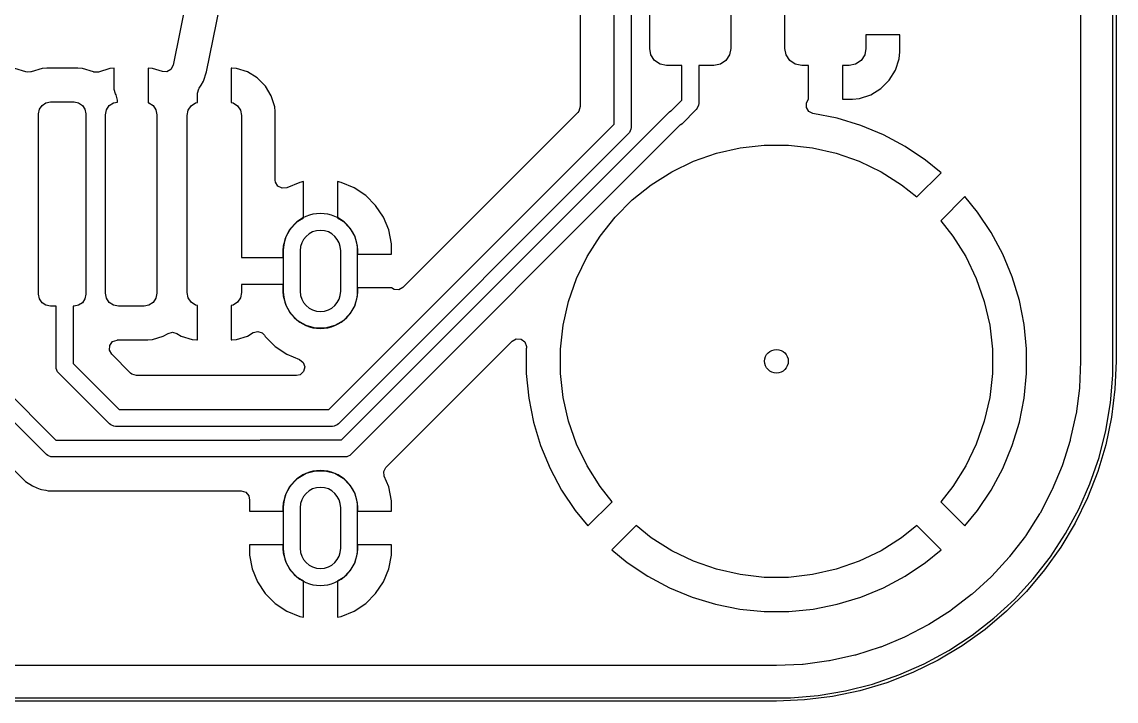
# Model space of a CAD drawing. Header units: millimetres. Extents: x 121.3 to 153.8, y -119.7 to -62.2.
# Drawn here: x 137.64 to 153.82, y -119.73 to -109.69 of the extents above; entities that cross this region are included whole.
import ezdxf

# ---------------------------------------------------------------- set-up
doc = ezdxf.new("R2010")
doc.units = ezdxf.units.MM
doc.layers.add('BLACK', color=250, linetype='CONTINUOUS')

msp = doc.modelspace()

# ---------------------------------------------------------------- linework, layer by layer
at = {"layer": 'BLACK', "linetype": 'CONTINUOUS'}
for p, q in [((153.2995, -67.212706), (153.2995, -114.707293)), ((153.775, -114.71), (153.775, -67.21)), ((153.825, -67.21), (153.825, -114.71)), ((145.8985, -108.840722), (145.8985, -110.945152)), ((146.399, -111.203829), (146.399, -108.90842)), ((146.649, -108.960196), (146.649, -111.255606)), ((140.104288, -109.188553), (139.87541, -110.332944)), ((146.925, -110.085), (146.925, -109.185)), ((148.125, -109.185), (148.125, -110.085)), ((148.925, -110.085), (148.925, -109.185)), ((140.371094, -110.432081), (140.56436, -109.465744)), ((150.625, -109.885), (150.125, -109.885)), ((150.125, -109.885), (150.125, -110.085)), ((150.625, -110.134973), (150.625, -109.885)), ((146.94403, -110.180671), (146.925, -110.085)), ((146.998223, -110.261777), (146.94403, -110.180671)), ((148.10597, -110.180671), (148.051777, -110.261777)), ((148.125, -110.085), (148.10597, -110.180671)), ((148.94403, -110.180671), (148.925, -110.085)), ((148.998223, -110.261777), (148.94403, -110.180671)), ((150.10597, -110.180671), (150.051777, -110.261777)), ((150.125, -110.085), (150.10597, -110.180671)), ((150.614506, -110.23769), (150.624999, -110.134986)), ((150.624999, -110.134986), (150.625, -110.134973)), ((137.69643, -110.431719), (137.532661, -110.380686)), ((137.937338, -110.380686), (137.77357, -110.431719)), ((137.937341, -110.380685), (137.937338, -110.380686)), ((137.937343, -110.380685), (137.937341, -110.380685)), ((138.005406, -110.3745), (137.937343, -110.380685)), ((138.464594, -110.3745), (138.005406, -110.3745)), ((138.532657, -110.380685), (138.464594, -110.3745)), ((138.532659, -110.380685), (138.532657, -110.380685)), ((138.532661, -110.380686), (138.532659, -110.380685)), ((138.695971, -110.431576), (138.532661, -110.380686)), ((138.939702, -110.381319), (138.773383, -110.433146)), ((138.939712, -110.381317), (138.939702, -110.381319)), ((139.005, -110.375384), (138.939712, -110.381317)), ((139.005, -110.693959), (139.005, -110.375384)), ((139.570287, -110.381317), (139.505, -110.375384)), ((139.505, -110.375384), (139.505, -110.886934)), ((139.570297, -110.381319), (139.570287, -110.381317)), ((139.716928, -110.427011), (139.570297, -110.381319)), ((139.87541, -110.332944), (139.84296, -110.394822)), ((140.741572, -110.375), (140.735, -110.375)), ((140.735, -110.375), (140.735, -110.884945)), ((140.812106, -110.381409), (140.741572, -110.375)), ((140.974396, -110.43198), (140.812105, -110.381409)), ((140.812105, -110.381409), (140.812106, -110.381409)), ((147.079329, -110.31597), (146.998223, -110.261777)), ((147.175, -110.335), (147.079329, -110.31597)), ((147.4, -110.335), (147.175, -110.335)), ((147.4, -110.848223), (147.4, -110.335)), ((147.875, -110.335), (147.65, -110.335)), ((147.65, -110.335), (147.65, -110.9)), ((147.970671, -110.31597), (147.875, -110.335)), ((148.051777, -110.261777), (147.970671, -110.31597)), ((149.079329, -110.31597), (148.998223, -110.261777)), ((149.175, -110.335), (149.079329, -110.31597)), ((149.275, -110.335), (149.175, -110.335)), ((149.275, -110.834999), (149.275, -110.335)), ((149.875, -110.335), (149.775, -110.335)), ((149.775, -110.335), (149.775, -110.834999)), ((149.970671, -110.31597), (149.875, -110.335)), ((150.051777, -110.261777), (149.970671, -110.31597)), ((150.559358, -110.404119), (150.614505, -110.237697)), ((150.614505, -110.237697), (150.614506, -110.23769)), ((137.696695, -110.430866), (137.69643, -110.431719)), ((137.716639, -110.436722), (137.696695, -110.430866)), ((137.77272, -110.428991), (137.716639, -110.436722)), ((137.77357, -110.431719), (137.77272, -110.428991)), ((138.703523, -110.434298), (138.695971, -110.431576)), ((138.773383, -110.433146), (138.703523, -110.434298)), ((139.782208, -110.429332), (139.716928, -110.427011)), ((139.84296, -110.394822), (139.782208, -110.429332)), ((140.323086, -110.567714), (140.371094, -110.432081)), ((141.119877, -110.519927), (140.974395, -110.43198)), ((140.974395, -110.43198), (140.974396, -110.43198)), ((141.240072, -110.640122), (141.119877, -110.519927)), ((150.343345, -110.677315), (150.467315, -110.553345)), ((150.467315, -110.553345), (150.559356, -110.404124)), ((150.559356, -110.404124), (150.559358, -110.404119)), ((139.022881, -110.758106), (139.005, -110.693959)), ((140.235, -110.746693), (140.254685, -110.679654)), ((140.254685, -110.679654), (140.258499, -110.67406)), ((140.258499, -110.67406), (140.290636, -110.629592)), ((140.290636, -110.629592), (140.323086, -110.567714)), ((141.328018, -110.785603), (141.240072, -110.640122)), ((150.194124, -110.769356), (150.343345, -110.677315)), ((137.99303, -110.888321), (138.06, -110.875)), ((138.06, -110.875), (138.41, -110.875)), ((138.41, -110.875), (138.47697, -110.888321)), ((138.99229, -110.889463), (139.055, -110.876989)), ((139.030512, -110.77073), (139.022881, -110.758106)), ((139.055, -110.849314), (139.030512, -110.77073)), ((139.055, -110.876989), (139.055, -110.849314)), ((140.235, -110.884945), (140.235, -110.746693)), ((141.37859, -110.947892), (141.328018, -110.785603)), ((147.246119, -111.002104), (147.4, -110.848223)), ((149.243487, -110.88758), (149.274623, -110.835376)), ((149.274623, -110.835376), (149.275, -110.834999)), ((149.775, -110.834999), (149.924972, -110.834999)), ((149.924972, -110.834999), (149.924986, -110.834998)), ((149.924986, -110.834998), (150.027697, -110.824505)), ((150.027697, -110.824505), (150.194119, -110.769358)), ((150.194119, -110.769358), (150.194124, -110.769356)), ((137.885, -111.05), (137.898321, -110.98303)), ((137.898321, -110.98303), (137.936256, -110.926256)), ((137.936256, -110.926256), (137.99303, -110.888321)), ((138.47697, -110.888321), (138.533744, -110.926256)), ((138.533744, -110.926256), (138.571679, -110.98303)), ((138.571679, -110.98303), (138.585, -111.05)), ((138.875, -111.065), (138.889463, -110.99229)), ((138.889463, -110.99229), (138.93065, -110.93065)), ((138.93065, -110.93065), (138.99229, -110.889463)), ((139.505, -110.886934), (139.51771, -110.889463)), ((139.51771, -110.889463), (139.57935, -110.93065)), ((139.57935, -110.93065), (139.620537, -110.99229)), ((139.620537, -110.99229), (139.635, -111.065)), ((140.085, -111.075), (140.100224, -110.998463)), ((140.100224, -110.998463), (140.143579, -110.933579)), ((140.143579, -110.933579), (140.208463, -110.890224)), ((140.208463, -110.890224), (140.235, -110.884945)), ((140.735, -110.884945), (140.761537, -110.890224)), ((140.761537, -110.890224), (140.826421, -110.933579)), ((140.826421, -110.933579), (140.869776, -110.998463)), ((140.869776, -110.998463), (140.885, -111.075)), ((141.378591, -110.947897), (141.37859, -110.947892)), ((141.384999, -111.018417), (141.378591, -110.947897)), ((141.384999, -112.030432), (141.384999, -111.018417)), ((142.36664, -115.874), (147.220028, -111.020612)), ((145.862181, -111.032833), (143.275188, -113.619826)), ((145.878815, -111.012191), (145.862181, -111.032833)), ((145.8985, -110.945152), (145.878815, -111.012191)), ((147.220028, -111.020612), (147.238964, -111.005071)), ((147.238964, -111.005071), (147.23897, -111.005066)), ((147.23897, -111.005066), (147.246119, -111.002104)), ((147.613389, -110.988388), (147.404388, -111.197388)), ((147.628934, -110.969446), (147.613389, -110.988388)), ((147.647598, -110.924386), (147.628934, -110.969446)), ((147.65, -110.9), (147.647598, -110.924386)), ((149.243169, -110.957449), (149.243487, -110.88758)), ((149.280675, -111.016399), (149.243169, -110.957449)), ((149.340746, -111.044163), (149.280675, -111.016399)), ((137.885, -113.72), (137.885, -111.05)), ((138.585, -111.05), (138.585, -113.72)), ((138.875, -113.705), (138.875, -111.065)), ((139.635, -111.065), (139.635, -113.705)), ((140.085, -113.695), (140.085, -111.075)), ((140.885, -111.075), (140.885, -113.175)), ((147.404388, -111.197388), (147.385451, -111.212928)), ((149.340572, -111.045039), (149.340746, -111.044163)), ((149.70009, -111.11655), (149.340572, -111.045039)), ((149.700101, -111.116553), (149.70009, -111.11655)), ((150.047997, -111.222086), (149.700101, -111.116553)), ((142.179829, -115.423), (146.399, -111.203829)), ((146.612389, -111.343994), (142.319993, -115.636388)), ((147.378296, -111.215895), (142.506522, -116.08767)), ((146.627934, -111.325052), (146.612389, -111.343994)), ((146.646599, -111.279992), (146.627934, -111.325052)), ((146.649, -111.255606), (146.646599, -111.279981)), ((146.646599, -111.279981), (146.646599, -111.279992)), ((147.385446, -111.212934), (147.378296, -111.215895)), ((147.385451, -111.212928), (147.385446, -111.212934)), ((150.383864, -111.361207), (150.047997, -111.222086)), ((150.383869, -111.361209), (150.383864, -111.361207)), ((150.704462, -111.53257), (150.383869, -111.361209)), ((148.26398, -111.555213), (148.620575, -111.515034)), ((148.620575, -111.515034), (148.979425, -111.515034)), ((148.979425, -111.515034), (149.33602, -111.555213)), ((147.575413, -111.753585), (147.914126, -111.635065)), ((147.914126, -111.635065), (148.26398, -111.555213)), ((149.33602, -111.555213), (149.685874, -111.635065)), ((149.685874, -111.635065), (150.024587, -111.753585)), ((150.70448, -111.532581), (150.704462, -111.53257)), ((151.00675, -111.734551), (150.70448, -111.532581)), ((147.2521, -111.909285), (147.575413, -111.753585)), ((150.024587, -111.753585), (150.3479, -111.909285)), ((151.234765, -111.921678), (151.00675, -111.734551)), ((146.948252, -112.100205), (147.2521, -111.909285)), ((150.3479, -111.909285), (150.651748, -112.100205)), ((150.876781, -112.279663), (151.234766, -111.921679)), ((151.234766, -111.921679), (151.234765, -111.921678)), ((141.388851, -112.061098), (141.384999, -112.030432)), ((141.424503, -112.121187), (141.388851, -112.061098)), ((141.486983, -112.152462), (141.424503, -112.121187)), ((141.556452, -112.144993), (141.486983, -112.152462)), ((141.748727, -112.065349), (141.556452, -112.144993)), ((141.748732, -112.065347), (141.748727, -112.065349)), ((141.804999, -112.054155), (141.748732, -112.065347)), ((141.805, -112.054156), (141.804999, -112.054155)), ((141.805, -112.589685), (141.805, -112.054156)), ((142.361267, -112.065347), (142.305, -112.054155)), ((142.305, -112.054155), (142.305, -112.589685)), ((142.361272, -112.065349), (142.361267, -112.065347)), ((142.552358, -112.1445), (142.361272, -112.065349)), ((142.552368, -112.144505), (142.552358, -112.1445)), ((142.724335, -112.25941), (142.552368, -112.144505)), ((146.667691, -112.323945), (146.948252, -112.100205)), ((150.651748, -112.100205), (150.876781, -112.279663)), ((142.724339, -112.259413), (142.724335, -112.25941)), ((142.870586, -112.40566), (142.724339, -112.259413)), ((146.413945, -112.577691), (146.667691, -112.323945)), ((151.588319, -112.275232), (151.230334, -112.633216)), ((151.58832, -112.275233), (151.588319, -112.275232)), ((151.775448, -112.503249), (151.58832, -112.275233)), ((142.870589, -112.405664), (142.870586, -112.40566)), ((142.985494, -112.577631), (142.870589, -112.405664)), ((141.618656, -112.740181), (141.720181, -112.638656)), ((141.720181, -112.638656), (141.805, -112.589685)), ((142.305, -112.589685), (142.389819, -112.638656)), ((142.389819, -112.638656), (142.491344, -112.740181)), ((142.985499, -112.577641), (142.985494, -112.577631)), ((143.064649, -112.768725), (142.985499, -112.577641)), ((146.190205, -112.858252), (146.413945, -112.577691)), ((151.230334, -112.633216), (151.409795, -112.858252)), ((151.977418, -112.805519), (151.775448, -112.503249)), ((141.546866, -112.864524), (141.618656, -112.740181)), ((142.491344, -112.740181), (142.563134, -112.864524)), ((143.064651, -112.768733), (143.064649, -112.768725)), ((143.104999, -112.971579), (143.064651, -112.768733)), ((151.977429, -112.805537), (151.977418, -112.805519)), ((152.14879, -113.12613), (151.977429, -112.805537)), ((141.509705, -113.003211), (141.546866, -112.864524)), ((142.563134, -112.864524), (142.600295, -113.003211)), ((143.105, -112.971583), (143.104999, -112.971579)), ((143.105, -113.125), (143.105, -112.971583)), ((145.999285, -113.1621), (146.190205, -112.858252)), ((151.409795, -112.858252), (151.600715, -113.1621)), ((141.505, -113.075), (141.509705, -113.003211)), ((141.505, -113.075), (141.505, -113.675)), ((141.505, -113.175), (141.505, -113.075)), ((141.505, -113.075), (141.505, -113.675)), ((142.600295, -113.003211), (142.605, -113.075)), ((142.605, -113.675), (142.605, -113.075)), ((142.605, -113.075), (142.605, -113.125)), ((142.605, -113.675), (142.605, -113.075)), ((142.605, -113.125), (143.105, -113.125)), ((152.148792, -113.126135), (152.14879, -113.12613)), ((152.287913, -113.462002), (152.148792, -113.126135)), ((140.885, -113.175), (141.505, -113.175)), ((145.843585, -113.485413), (145.999285, -113.1621)), ((151.600715, -113.1621), (151.756415, -113.485413)), ((152.393446, -113.809898), (152.287913, -113.462002)), ((141.505, -113.575), (140.885, -113.575)), ((140.885, -113.575), (140.885, -113.695)), ((141.505, -113.675), (141.505, -113.575)), ((143.107877, -113.625), (142.605, -113.625)), ((142.605, -113.625), (142.605, -113.675)), ((143.144173, -113.648327), (143.107877, -113.625)), ((143.275188, -113.619826), (143.213865, -113.653311)), ((145.725065, -113.824126), (145.843585, -113.485413)), ((151.756415, -113.485413), (151.874935, -113.824126)), ((137.898321, -113.78697), (137.885, -113.72)), ((137.936256, -113.843744), (137.898321, -113.78697)), ((138.571679, -113.78697), (138.533744, -113.843744)), ((138.585, -113.72), (138.571679, -113.78697)), ((138.889463, -113.77771), (138.875, -113.705)), ((138.93065, -113.83935), (138.889463, -113.77771)), ((139.620537, -113.77771), (139.57935, -113.83935)), ((139.635, -113.705), (139.620537, -113.77771)), ((140.100224, -113.771537), (140.085, -113.695)), ((140.143579, -113.836421), (140.100224, -113.771537)), ((140.869776, -113.771537), (140.826421, -113.836421)), ((140.885, -113.695), (140.869776, -113.771537)), ((141.509705, -113.746789), (141.505, -113.675)), ((141.546866, -113.885476), (141.509705, -113.746789)), ((142.600295, -113.746789), (142.563134, -113.885476)), ((142.605, -113.675), (142.600295, -113.746789)), ((143.213865, -113.653311), (143.144173, -113.648327)), ((137.99303, -113.881679), (137.936256, -113.843744)), ((138.06, -113.895), (137.99303, -113.881679)), ((138.145, -113.895), (138.06, -113.895)), ((138.145, -114.795), (138.145, -113.895)), ((138.41, -113.895), (138.395, -113.895)), ((138.395, -113.895), (138.395, -114.743224)), ((138.47697, -113.881679), (138.41, -113.895)), ((138.533744, -113.843744), (138.47697, -113.881679)), ((138.99229, -113.880537), (138.93065, -113.83935)), ((139.065, -113.895), (138.99229, -113.880537)), ((139.445, -113.895), (139.065, -113.895)), ((139.51771, -113.880537), (139.445, -113.895)), ((139.57935, -113.83935), (139.51771, -113.880537)), ((140.208463, -113.879776), (140.143579, -113.836421)), ((140.235, -113.885054), (140.208463, -113.879776)), ((140.235, -114.394998), (140.235, -113.885054)), ((140.761537, -113.879776), (140.735, -113.885054)), ((140.735, -113.885054), (140.735, -114.394999)), ((140.826421, -113.836421), (140.761537, -113.879776)), ((141.618656, -114.009819), (141.546866, -113.885476)), ((142.563134, -113.885476), (142.491344, -114.009819)), ((145.645213, -114.17398), (145.725065, -113.824126)), ((151.874935, -113.824126), (151.954787, -114.17398)), ((152.393449, -113.809909), (152.393446, -113.809898)), ((152.464367, -114.166443), (152.393449, -113.809909)), ((141.720181, -114.111344), (141.618656, -114.009819)), ((141.844524, -114.183134), (141.720181, -114.111344)), ((142.389819, -114.111344), (142.265476, -114.183134)), ((142.491344, -114.009819), (142.389819, -114.111344)), ((141.05874, -114.287031), (141.126295, -114.269194)), ((141.126295, -114.269194), (141.192769, -114.290711)), ((141.983211, -114.220295), (141.844524, -114.183134)), ((142.126789, -114.220295), (141.983211, -114.220295)), ((142.265476, -114.183134), (142.126789, -114.220295)), ((145.605034, -114.530575), (145.645213, -114.17398)), ((151.954787, -114.17398), (151.994966, -114.530575)), ((152.5, -114.528234), (152.464367, -114.166443)), ((138.938269, -114.476165), (138.980141, -114.420232)), ((138.980141, -114.420232), (139.045605, -114.395815)), ((139.045605, -114.395815), (139.054425, -114.395499)), ((139.054425, -114.395499), (139.5008, -114.395499)), ((139.5008, -114.395499), (139.500808, -114.395499)), ((139.500808, -114.395499), (139.570376, -114.389178)), ((139.570376, -114.389178), (139.570383, -114.389176)), ((139.570383, -114.389176), (139.730471, -114.339291)), ((139.730471, -114.339291), (139.799941, -114.297294)), ((139.799941, -114.297294), (139.867491, -114.279459)), ((139.867491, -114.279459), (139.928238, -114.297295)), ((139.928238, -114.297295), (139.995604, -114.338019)), ((139.995604, -114.338019), (139.995603, -114.338019)), ((139.995603, -114.338019), (140.157894, -114.38859)), ((140.157894, -114.38859), (140.157893, -114.38859)), ((140.157893, -114.38859), (140.228408, -114.394998)), ((140.228408, -114.394998), (140.228426, -114.394999)), ((140.228426, -114.394999), (140.234999, -114.394998)), ((140.234999, -114.394998), (140.235, -114.394998)), ((140.735, -114.394999), (140.741581, -114.394999)), ((140.741581, -114.394999), (140.812102, -114.388591)), ((140.812102, -114.388591), (140.812107, -114.38859)), ((140.812107, -114.38859), (140.974398, -114.338018)), ((140.974398, -114.338018), (141.05874, -114.287031)), ((141.192769, -114.290711), (141.225992, -114.324254)), ((141.225992, -114.324254), (141.239411, -114.344337)), ((141.239411, -114.344337), (141.38566, -114.490586)), ((143.026125, -116.27588), (144.890591, -114.411414)), ((144.890591, -114.411414), (144.951911, -114.377931)), ((144.951911, -114.377931), (145.021603, -114.382915)), ((145.021603, -114.382915), (145.077536, -114.424787)), ((145.077536, -114.424787), (145.101953, -114.490251)), ((138.933285, -114.545857), (138.938269, -114.476165)), ((138.96677, -114.60718), (138.933285, -114.545857)), ((141.38566, -114.490586), (141.385664, -114.490589)), ((141.385664, -114.490589), (141.557631, -114.605494)), ((145.101672, -114.511247), (145.1, -114.528229)), ((145.1, -114.528229), (145.1, -114.891765)), ((145.101953, -114.490251), (145.101672, -114.511247)), ((145.605034, -114.889425), (145.605034, -114.530575)), ((151.994966, -114.530575), (151.994966, -114.889425)), ((152.5, -114.891765), (152.5, -114.528234)), ((138.395, -114.743224), (139.074776, -115.423)), ((139.245771, -114.886181), (138.96677, -114.60718)), ((141.557631, -114.605494), (141.557641, -114.605499)), ((141.557641, -114.605499), (141.74701, -114.683939)), ((141.74701, -114.683939), (141.801413, -114.72778)), ((141.801413, -114.72778), (141.823478, -114.794074)), ((153.299382, -114.712702), (153.282614, -115.09675)), ((153.2995, -114.707293), (153.299382, -114.712702)), ((153.775, -114.915768), (153.775, -114.71)), ((153.825, -114.71), (153.807837, -115.124961)), ((138.147402, -114.819386), (138.145, -114.795)), ((138.166066, -114.864446), (138.147402, -114.819386)), ((138.166071, -114.864451), (138.166066, -114.864446)), ((138.181612, -114.883388), (138.166071, -114.864451)), ((138.934612, -115.636388), (138.181612, -114.883388)), ((139.266413, -114.902815), (139.245771, -114.886181)), ((139.333452, -114.9225), (139.266413, -114.902815)), ((141.699557, -114.9225), (139.333452, -114.9225)), ((141.755061, -114.909384), (141.699557, -114.9225)), ((141.806199, -114.861774), (141.755061, -114.909384)), ((141.823478, -114.794074), (141.806199, -114.861774)), ((145.1, -114.891765), (145.135632, -115.253556)), ((145.645213, -115.24602), (145.605034, -114.889425)), ((151.994966, -114.889425), (151.954787, -115.24602)), ((152.464367, -115.253556), (152.5, -114.891765)), ((153.741015, -115.325897), (153.775, -114.915768)), ((138.001612, -116.088389), (137.146612, -115.233388)), ((137.36, -115.093223), (138.141777, -115.875)), ((145.725065, -115.595874), (145.645213, -115.24602)), ((151.954787, -115.24602), (151.874935, -115.595874)), ((153.281671, -115.107526), (153.231849, -115.485957)), ((153.282614, -115.09675), (153.281671, -115.107526)), ((153.807837, -115.124961), (153.756466, -115.537088)), ((145.135632, -115.253556), (145.20655, -115.61009)), ((152.393449, -115.61009), (152.464367, -115.253556)), ((153.673279, -115.731819), (153.741015, -115.325897)), ((139.074776, -115.423), (142.179829, -115.423)), ((153.229971, -115.49661), (153.147354, -115.869272)), ((153.231849, -115.485957), (153.229971, -115.49661)), ((153.756466, -115.537088), (153.671236, -115.943565)), ((136.843338, -115.637928), (137.691263, -116.485855)), ((138.953554, -115.651934), (138.934612, -115.636388)), ((138.998613, -115.670598), (138.953554, -115.651934)), ((138.998614, -115.670598), (138.998613, -115.670598)), ((139.023, -115.673), (138.998614, -115.670598)), ((142.231605, -115.673), (139.023, -115.673)), ((142.255991, -115.670598), (142.231605, -115.673)), ((142.255992, -115.670598), (142.255991, -115.670598)), ((142.269189, -115.665131), (142.255992, -115.670598)), ((142.301051, -115.651934), (142.269189, -115.665131)), ((142.301056, -115.651928), (142.301051, -115.651934)), ((142.319993, -115.636388), (142.301056, -115.651928)), ((145.20655, -115.61009), (145.206553, -115.610101)), ((145.206553, -115.610101), (145.312086, -115.957997)), ((145.843585, -115.934587), (145.725065, -115.595874)), ((151.874935, -115.595874), (151.756415, -115.934587)), ((152.287913, -115.957997), (152.393446, -115.610101)), ((152.393446, -115.610101), (152.393449, -115.61009)), ((153.572253, -116.130761), (153.673279, -115.731819)), ((138.141777, -115.875), (141.155931, -115.875)), ((141.155931, -115.875), (141.166083, -115.874)), ((141.166083, -115.874), (142.36664, -115.874)), ((153.144554, -115.879721), (153.029775, -116.243755)), ((153.147354, -115.869272), (153.144554, -115.879721)), ((145.312086, -115.957997), (145.451207, -116.293864)), ((145.999285, -116.2579), (145.843585, -115.934587)), ((151.756415, -115.934587), (151.600715, -116.2579)), ((152.148792, -116.293864), (152.287913, -115.957997)), ((153.671236, -115.943565), (153.552732, -116.341615)), ((138.020553, -116.103933), (138.001612, -116.088389)), ((138.020554, -116.103934), (138.020553, -116.103933)), ((138.065614, -116.122598), (138.020554, -116.103934)), ((138.09, -116.125), (138.065614, -116.122598)), ((141.165083, -116.125), (138.09, -116.125)), ((141.175235, -116.124), (141.165083, -116.125)), ((142.417851, -116.124), (141.175235, -116.124)), ((142.439374, -116.12188), (142.417851, -116.124)), ((142.442521, -116.12188), (142.439374, -116.12188)), ((142.442624, -116.121837), (142.442521, -116.12188)), ((142.442738, -116.121837), (142.442624, -116.121837)), ((142.465623, -116.11231), (142.442738, -116.121837)), ((142.48758, -116.103215), (142.465623, -116.11231)), ((142.487691, -116.103123), (142.48758, -116.103215)), ((142.487765, -116.103093), (142.487691, -116.103123)), ((142.487928, -116.102929), (142.487765, -116.103093)), ((142.506522, -116.08767), (142.487928, -116.102929)), ((153.438628, -116.519998), (153.572253, -116.130761)), ((141.720181, -116.438656), (141.844524, -116.366866)), ((141.844524, -116.366866), (141.983211, -116.329705)), ((141.983211, -116.329705), (142.126789, -116.329705)), ((142.126789, -116.329705), (142.265476, -116.366866)), ((142.265476, -116.366866), (142.389819, -116.438656)), ((142.991831, -116.341489), (143.023106, -116.279009)), ((142.9993, -116.410958), (142.991831, -116.341489)), ((143.023106, -116.279009), (143.026125, -116.27588)), ((145.451207, -116.293864), (145.451209, -116.293869)), ((145.451209, -116.293869), (145.62257, -116.614462)), ((146.190205, -116.561748), (145.999285, -116.2579)), ((151.600715, -116.2579), (151.409795, -116.561748)), ((151.977429, -116.614462), (152.14879, -116.293869)), ((152.14879, -116.293869), (152.148792, -116.293864)), ((153.026075, -116.253921), (152.880002, -116.606572)), ((153.029775, -116.243755), (153.026075, -116.253921)), ((153.552732, -116.341615), (153.401761, -116.72852)), ((137.691263, -116.485855), (137.691267, -116.485858)), ((137.691267, -116.485858), (137.79371, -116.554309)), ((141.546866, -116.664524), (141.618656, -116.540181)), ((141.618656, -116.540181), (141.720181, -116.438656)), ((142.389819, -116.438656), (142.491344, -116.540181)), ((142.491344, -116.540181), (142.563134, -116.664524)), ((143.064649, -116.568725), (142.9993, -116.410958)), ((153.273316, -116.896871), (153.438628, -116.519998)), ((137.79371, -116.554309), (137.793711, -116.554309)), ((137.793711, -116.554309), (137.793715, -116.554312)), ((137.793715, -116.554312), (137.860397, -116.581932)), ((137.860397, -116.581932), (137.907548, -116.601463)), ((137.907548, -116.601463), (137.927597, -116.605451)), ((137.927597, -116.605451), (137.992624, -116.618385)), ((137.992624, -116.618385), (138.028392, -116.625501)), ((138.028392, -116.625501), (138.028394, -116.625501)), ((138.028394, -116.625501), (138.157721, -116.625501)), ((138.157721, -116.625501), (138.157741, -116.6255)), ((138.157741, -116.6255), (140.882963, -116.6255)), ((140.882963, -116.6255), (140.950002, -116.645185)), ((140.950002, -116.645185), (140.995757, -116.697989)), ((140.995757, -116.697989), (141.005465, -116.765508)), ((141.509705, -116.803211), (141.546866, -116.664524)), ((142.563134, -116.664524), (142.600295, -116.803211)), ((143.064651, -116.568733), (143.064649, -116.568725)), ((143.104999, -116.771579), (143.064651, -116.568733)), ((145.62257, -116.614462), (145.622581, -116.61448)), ((145.622581, -116.61448), (145.824551, -116.91675)), ((146.369663, -116.786781), (146.190205, -116.561748)), ((151.409795, -116.561748), (151.230335, -116.786782)), ((151.775457, -116.916736), (151.977418, -116.61448)), ((151.977418, -116.61448), (151.977429, -116.614462)), ((152.87543, -116.616376), (152.699183, -116.954942)), ((152.880002, -116.606572), (152.87543, -116.616376)), ((141.005078, -116.770781), (141.005, -116.771583)), ((141.005, -116.771583), (141.005, -116.925)), ((141.005701, -116.767147), (141.005078, -116.770781)), ((141.005465, -116.765508), (141.005597, -116.765521)), ((141.005597, -116.765521), (141.005544, -116.766056)), ((141.005544, -116.766056), (141.005701, -116.767147)), ((141.505, -116.875), (141.509705, -116.803211)), ((142.600295, -116.803211), (142.605, -116.875)), ((143.105, -116.771583), (143.104999, -116.771579)), ((143.105, -116.925), (143.105, -116.771583)), ((146.011679, -117.144766), (146.369663, -116.786781)), ((151.230335, -116.786782), (151.588319, -117.144766)), ((153.401761, -116.72852), (153.219356, -117.101636)), ((141.005, -116.925), (141.505, -116.925)), ((141.505, -116.875), (141.505, -117.475)), ((141.505, -116.925), (141.505, -116.875)), ((141.505, -116.875), (141.505, -117.475)), ((142.605, -117.475), (142.605, -116.875)), ((142.605, -116.875), (142.605, -116.925)), ((142.605, -117.475), (142.605, -116.875)), ((142.605, -116.925), (143.105, -116.925)), ((145.824551, -116.91675), (146.011678, -117.144765)), ((151.58832, -117.144765), (151.775447, -116.91675)), ((151.775447, -116.91675), (151.775457, -116.916736)), ((152.693775, -116.96431), (152.488681, -117.286244)), ((152.699183, -116.954942), (152.693775, -116.96431)), ((153.077447, -117.258805), (153.273316, -116.896871)), ((146.011678, -117.144765), (146.011679, -117.144766)), ((146.723216, -117.140334), (146.365232, -117.498319)), ((146.948252, -117.319795), (146.723216, -117.140334)), ((150.876782, -117.140335), (150.651748, -117.319795)), ((151.234766, -117.498319), (150.876782, -117.140335)), ((151.588319, -117.144766), (151.58832, -117.144765)), ((153.219356, -117.101636), (153.006762, -117.458415)), ((147.2521, -117.510715), (146.948252, -117.319795)), ((150.651748, -117.319795), (150.3479, -117.510715)), ((152.482476, -117.295105), (152.25011, -117.59793)), ((152.488681, -117.286244), (152.482476, -117.295105)), ((152.852359, -117.603329), (153.077447, -117.258805)), ((141.005, -117.425), (141.005, -117.57842)), ((141.505, -117.425), (141.005, -117.425)), ((141.505, -117.475), (141.505, -117.425)), ((141.509705, -117.546789), (141.505, -117.475)), ((142.605, -117.475), (142.600295, -117.546789)), ((143.105, -117.425), (142.605, -117.425)), ((142.605, -117.425), (142.605, -117.475)), ((143.105, -117.578417), (143.105, -117.425)), ((146.365232, -117.498319), (146.365233, -117.49832)), ((146.365233, -117.49832), (146.593249, -117.685448)), ((147.575413, -117.666415), (147.2521, -117.510715)), ((150.3479, -117.510715), (150.024587, -117.666415)), ((151.00675, -117.685447), (151.234765, -117.49832)), ((151.234765, -117.49832), (151.234766, -117.498319)), ((153.006762, -117.458415), (152.765431, -117.796419)), ((141.005, -117.57842), (141.045348, -117.781266)), ((141.546866, -117.685476), (141.509705, -117.546789)), ((142.600295, -117.546789), (142.563134, -117.685476)), ((143.064651, -117.781266), (143.104999, -117.57842)), ((143.104999, -117.57842), (143.105, -117.578417)), ((147.914126, -117.784935), (147.575413, -117.666415)), ((150.024587, -117.666415), (149.685874, -117.784935)), ((152.243156, -117.606217), (151.985284, -117.887635)), ((152.25011, -117.59793), (152.243156, -117.606217)), ((152.599589, -117.928088), (152.852359, -117.603329)), ((141.045348, -117.781266), (141.04535, -117.781274)), ((141.04535, -117.781274), (141.1245, -117.972358)), ((141.618656, -117.809819), (141.546866, -117.685476)), ((141.720181, -117.911344), (141.618656, -117.809819)), ((142.491344, -117.809819), (142.389819, -117.911344)), ((142.563134, -117.685476), (142.491344, -117.809819)), ((142.985499, -117.972358), (143.064649, -117.781274)), ((143.064649, -117.781274), (143.064651, -117.781266)), ((146.593249, -117.685448), (146.895519, -117.887418)), ((148.26398, -117.864787), (147.914126, -117.784935)), ((149.685874, -117.784935), (149.33602, -117.864787)), ((150.70448, -117.887418), (151.006736, -117.685457)), ((151.006736, -117.685457), (151.00675, -117.685447)), ((152.765431, -117.796419), (152.497013, -118.11334)), ((141.1245, -117.972358), (141.124505, -117.972368)), ((141.124505, -117.972368), (141.23941, -118.144335)), ((141.805, -117.960314), (141.720181, -117.911344)), ((141.805, -118.495842), (141.805, -117.960314)), ((142.389819, -117.911344), (142.305, -117.960314)), ((142.305, -117.960314), (142.305, -118.495842)), ((142.870589, -118.144335), (142.985494, -117.972368)), ((142.985494, -117.972368), (142.985499, -117.972358)), ((146.895519, -117.887418), (146.895537, -117.887429)), ((146.895537, -117.887429), (147.21613, -118.05879)), ((148.620575, -117.904966), (148.26398, -117.864787)), ((148.979425, -117.904966), (148.620575, -117.904966)), ((149.33602, -117.864787), (148.979425, -117.904966)), ((150.383869, -118.05879), (150.704462, -117.887429)), ((150.704462, -117.887429), (150.70448, -117.887418)), ((151.977635, -117.895284), (151.696217, -118.153156)), ((151.985284, -117.887635), (151.977635, -117.895284)), ((152.320864, -118.230864), (152.599589, -117.928088)), ((141.23941, -118.144335), (141.239413, -118.144339)), ((141.239413, -118.144339), (141.38566, -118.290586)), ((142.724339, -118.290586), (142.870586, -118.144339)), ((142.870586, -118.144339), (142.870589, -118.144335)), ((147.21613, -118.05879), (147.216135, -118.058792)), ((147.216135, -118.058792), (147.552002, -118.197913)), ((150.047997, -118.197913), (150.383864, -118.058792)), ((150.383864, -118.058792), (150.383869, -118.05879)), ((151.68793, -118.16011), (151.385105, -118.392476)), ((151.696217, -118.153156), (151.68793, -118.16011)), ((152.497013, -118.11334), (152.20334, -118.407013)), ((141.38566, -118.290586), (141.385664, -118.290589)), ((141.385664, -118.290589), (141.557631, -118.405494)), ((142.552368, -118.405494), (142.724335, -118.290589)), ((142.724335, -118.290589), (142.724339, -118.290586)), ((147.552002, -118.197913), (147.899898, -118.303446)), ((147.899898, -118.303446), (147.899909, -118.303449)), ((147.899909, -118.303449), (148.256443, -118.374367)), ((149.343556, -118.374367), (149.70009, -118.303449)), ((149.70009, -118.303449), (149.700101, -118.303446)), ((149.700101, -118.303446), (150.047997, -118.197913)), ((152.018088, -118.509589), (152.320864, -118.230864)), ((141.557631, -118.405494), (141.557641, -118.405499)), ((141.557641, -118.405499), (141.748723, -118.484648)), ((141.748723, -118.484648), (141.748725, -118.484649)), ((141.748725, -118.484649), (141.805, -118.495842)), ((142.305, -118.495842), (142.361274, -118.484649)), ((142.361274, -118.484649), (142.361276, -118.484648)), ((142.361276, -118.484648), (142.552358, -118.405499)), ((142.552358, -118.405499), (142.552368, -118.405494)), ((148.256443, -118.374367), (148.618234, -118.41)), ((148.618234, -118.41), (148.981766, -118.41)), ((148.981766, -118.41), (149.343556, -118.374367)), ((151.376244, -118.398681), (151.05431, -118.603775)), ((151.385105, -118.392476), (151.376244, -118.398681)), ((152.20334, -118.407013), (151.886419, -118.675431)), ((151.044942, -118.609183), (150.706376, -118.78543)), ((151.05431, -118.603775), (151.044942, -118.609183)), ((151.693329, -118.762359), (152.018088, -118.509589)), ((150.696572, -118.790002), (150.343921, -118.936075)), ((150.706376, -118.78543), (150.696572, -118.790002)), ((151.348805, -118.987447), (151.693329, -118.762359)), ((151.886419, -118.675431), (151.548415, -118.916762)), ((150.333755, -118.939775), (149.969721, -119.054554)), ((150.343921, -118.936075), (150.333755, -118.939775)), ((151.548415, -118.916762), (151.191636, -119.129356)), ((149.959272, -119.057354), (149.58661, -119.139971)), ((149.969721, -119.054554), (149.959272, -119.057354)), ((151.191636, -119.129356), (150.81852, -119.311761)), ((150.986871, -119.183316), (151.348805, -118.987447)), ((148.797294, -119.2095), (126.302706, -119.2095)), ((148.802703, -119.209382), (148.797294, -119.2095)), ((149.18675, -119.192614), (148.802703, -119.209382)), ((149.197526, -119.191671), (149.18675, -119.192614)), ((149.575957, -119.141849), (149.197526, -119.191671)), ((149.58661, -119.139971), (149.575957, -119.141849)), ((150.609998, -119.348628), (150.986871, -119.183316)), ((150.220761, -119.482253), (150.609998, -119.348628)), ((150.81852, -119.311761), (150.431615, -119.462732)), ((149.415897, -119.651015), (149.821819, -119.583279)), ((150.033565, -119.581236), (149.627088, -119.666466)), ((149.821819, -119.583279), (150.220761, -119.482253)), ((150.431615, -119.462732), (150.033565, -119.581236)), ((126.3, -119.685), (148.8, -119.685)), ((148.8, -119.735), (126.3, -119.735)), ((148.8, -119.685), (149.005768, -119.685)), ((149.214961, -119.717837), (148.8, -119.735)), ((149.005768, -119.685), (149.415897, -119.651015)), ((149.627088, -119.666466), (149.214961, -119.717837))]:
    msp.add_line(p, q, dxfattribs=at)
at = {"layer": 'BLACK'}
msp.add_circle((148.8, -114.71), 0.175, dxfattribs=at)
msp.add_circle((148.8, -114.71), 0.175, dxfattribs=at)
for centre, start, end in [((142.055, -113.075), 0, 180), ((142.055, -113.075), 0, 180), ((142.055, -113.675), -180, 0), ((142.055, -113.675), -180, 0), ((142.055, -116.875), 0, 180), ((142.055, -116.875), 0, 180), ((142.055, -117.475), -180, 0), ((142.055, -117.475), -180, 0)]:
    msp.add_arc(centre, 0.55, start, end, dxfattribs=at)
at = {"layer": 'WHITE', "linetype": 'CONTINUOUS'}
for p, q in [((141.755, -113.075), (141.755, -113.675)), ((142.355, -113.675), (142.355, -113.075)), ((141.755, -116.875), (141.755, -117.475)), ((142.355, -117.475), (142.355, -116.875))]:
    msp.add_line(p, q, dxfattribs=at)
at = {"layer": 'WHITE'}
msp.add_circle((148.8, -114.71), 0.175, dxfattribs=at)
for centre, start, end in [((142.055, -113.075), 0, 180), ((142.055, -113.675), -180, 0), ((142.055, -116.875), 0, 180), ((142.055, -117.475), -180, 0)]:
    msp.add_arc(centre, 0.3, start, end, dxfattribs=at)

doc.saveas('drawing.dxf')
